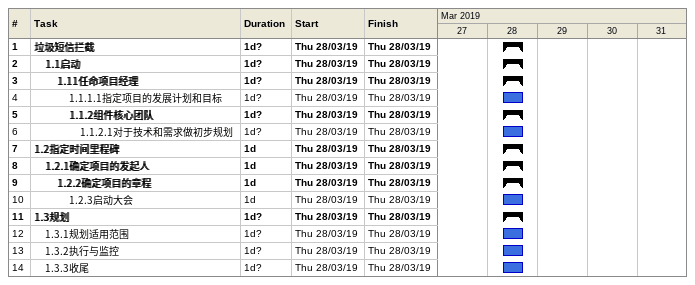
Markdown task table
| ID | Level | Task | Duration | Start | Finish |
|---|---|---|---|---|---|
| 1 | 1 | **垃圾短信拦截** | 1d? | 2019-03-28 | 2019-03-28 |
| 2 | 2 | **1.1启动** | 1d? | 2019-03-28 | 2019-03-28 |
| 3 | 3 | **1.11任命项目经理** | 1d? | 2019-03-28 | 2019-03-28 |
| 4 | 4 | 1.1.1.1指定项目的发展计划和目标 | 1d? | 2019-03-28 | 2019-03-28 |
| 5 | 4 | **1.1.2组件核心团队** | 1d? | 2019-03-28 | 2019-03-28 |
| 6 | 5 | 1.1.2.1对于技术和需求做初步规划 | 1d? | 2019-03-28 | 2019-03-28 |
| 7 | 1 | **1.2指定时间里程碑** | 1d | 2019-03-28 | 2019-03-28 |
| 8 | 2 | **1.2.1确定项目的发起人** | 1d | 2019-03-28 | 2019-03-28 |
| 9 | 3 | **1.2.2确定项目的章程** | 1d | 2019-03-28 | 2019-03-28 |
| 10 | 4 | 1.2.3启动大会 | 1d | 2019-03-28 | 2019-03-28 |
| 11 | 1 | **1.3规划** | 1d? | 2019-03-28 | 2019-03-28 |
| 12 | 2 | 1.3.1规划适用范围 | 1d? | 2019-03-28 | 2019-03-28 |
| 13 | 2 | 1.3.2执行与监控 | 1d? | 2019-03-28 | 2019-03-28 |
| 14 | 2 | 1.3.3收尾 | 1d? | 2019-03-28 | 2019-03-28 |
